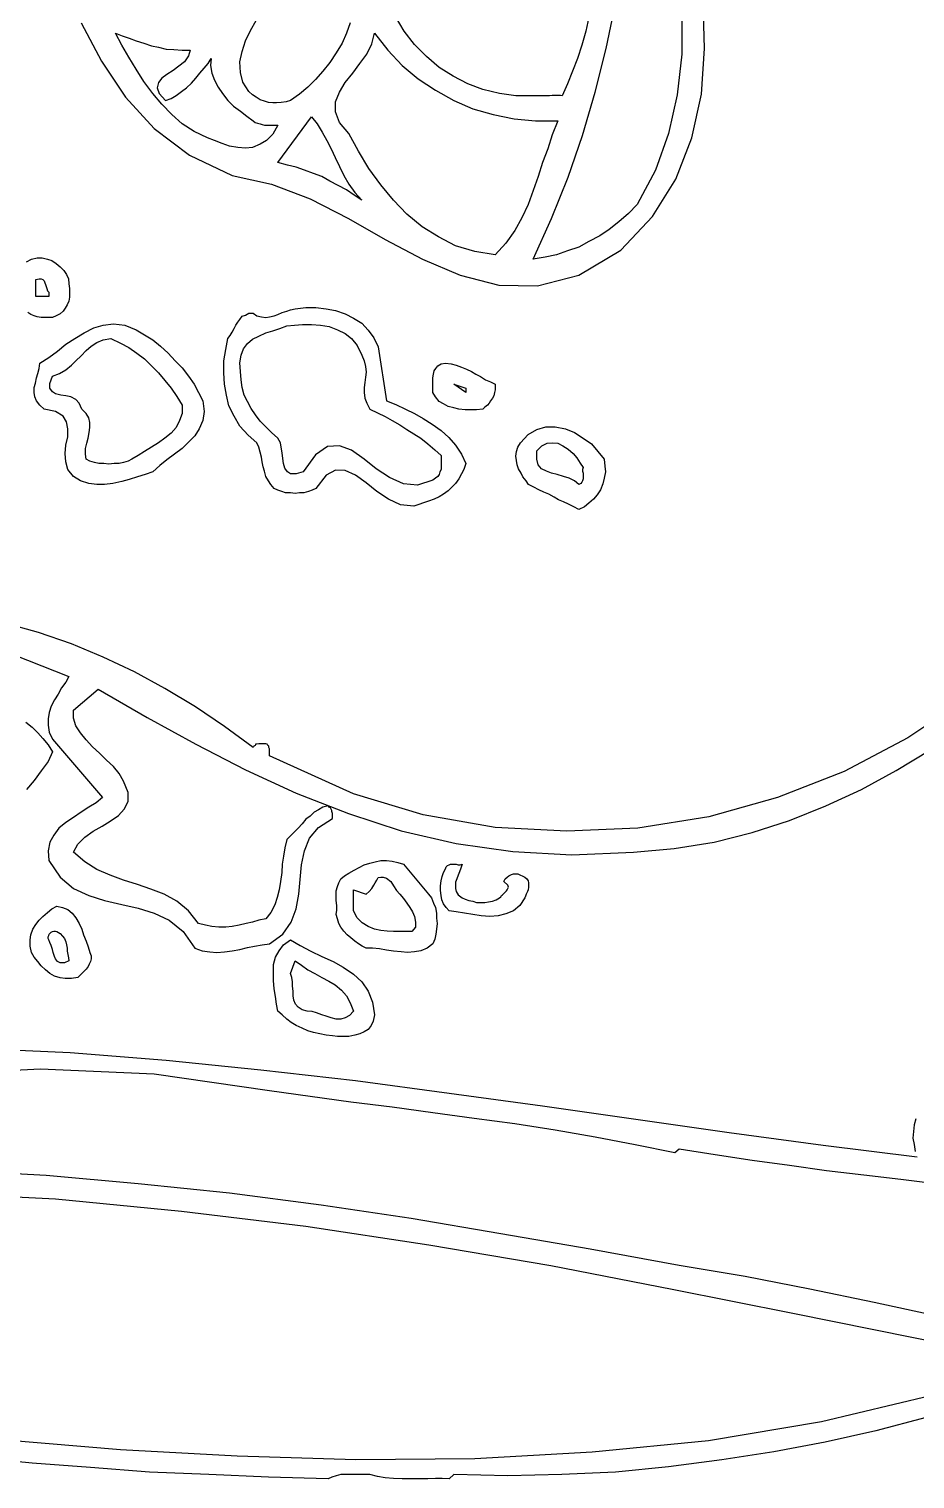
# Model space of a CAD drawing. Extents: x 0.04 to 5.91, y 0.03 to 7.85.
# Drawn here: x 2.094 to 3.49, y 0.032 to 2.316 of the extents above; entities that cross this region are included whole.
import ezdxf

# ---------------------------------------------------------------- set-up
doc = ezdxf.new("R2010")
doc.units = 0
doc.layers.add('1', color=7, linetype='Continuous')

msp = doc.modelspace()

# ---------------------------------------------------------------- linework, layer by layer
for points in [[(2.09, 1.949), (2.098, 1.953), (2.107, 1.955), (2.115, 1.955), (2.123, 1.953), (2.13, 1.951), (2.137, 1.946), (2.143, 1.941), (2.149, 1.935), (2.153, 1.929), (2.156, 1.922), (2.157, 1.914)], [(2.157, 1.914), (2.158, 1.907), (2.158, 1.9), (2.158, 1.893), (2.157, 1.887), (2.154, 1.881), (2.151, 1.876), (2.148, 1.871), (2.143, 1.867), (2.137, 1.864), (2.131, 1.861), (2.125, 1.861), (2.119, 1.861), (2.113, 1.861), (2.107, 1.862), (2.102, 1.864), (2.097, 1.866), (2.092, 1.869)], [(2.644, 1.815), (2.657, 1.73), (2.672, 1.724), (2.687, 1.717), (2.701, 1.71), (2.715, 1.702), (2.729, 1.693), (2.743, 1.683), (2.755, 1.672), (2.766, 1.66), (2.775, 1.646), (2.782, 1.631), (2.779, 1.622), (2.775, 1.615), (2.771, 1.607), (2.766, 1.6), (2.76, 1.594), (2.754, 1.588), (2.747, 1.583), (2.74, 1.579), (2.732, 1.575), (2.723, 1.572), (2.7, 1.564), (2.679, 1.566), (2.66, 1.575), (2.642, 1.587), (2.625, 1.601), (2.608, 1.613), (2.592, 1.62), (2.577, 1.621), (2.562, 1.613), (2.546, 1.592), (2.54, 1.589), (2.534, 1.587), (2.527, 1.585), (2.52, 1.585), (2.513, 1.584), (2.506, 1.585), (2.498, 1.585), (2.492, 1.587), (2.486, 1.589), (2.48, 1.592), (2.475, 1.598), (2.471, 1.604), (2.467, 1.611), (2.465, 1.619), (2.463, 1.626), (2.461, 1.634), (2.46, 1.641), (2.458, 1.649), (2.456, 1.657), (2.453, 1.664), (2.439, 1.676), (2.426, 1.69), (2.417, 1.706), (2.409, 1.722), (2.405, 1.739), (2.402, 1.756), (2.401, 1.774), (2.401, 1.793), (2.404, 1.811), (2.407, 1.828), (2.411, 1.833), (2.414, 1.838), (2.417, 1.844), (2.42, 1.849), (2.423, 1.854), (2.426, 1.858), (2.43, 1.863), (2.435, 1.865), (2.44, 1.868), (2.447, 1.868), (2.453, 1.864), (2.46, 1.862), (2.467, 1.861), (2.473, 1.862), (2.48, 1.864), (2.486, 1.866), (2.493, 1.869), (2.5, 1.871), (2.506, 1.873), (2.513, 1.875), (2.53, 1.877), (2.546, 1.877), (2.562, 1.875), (2.577, 1.872), (2.592, 1.867), (2.605, 1.86), (2.618, 1.852), (2.628, 1.841), (2.637, 1.829), (2.644, 1.815)], [(2.368, 1.73), (2.37, 1.713), (2.368, 1.699), (2.362, 1.686), (2.355, 1.675), (2.345, 1.665), (2.335, 1.655), (2.323, 1.646), (2.311, 1.637), (2.3, 1.628), (2.289, 1.618), (2.277, 1.614), (2.265, 1.61), (2.252, 1.606), (2.24, 1.603), (2.226, 1.6), (2.213, 1.598), (2.201, 1.598), (2.188, 1.6), (2.175, 1.604), (2.164, 1.611), (2.155, 1.622), (2.152, 1.634), (2.151, 1.647), (2.152, 1.66), (2.155, 1.673), (2.155, 1.686), (2.153, 1.697), (2.148, 1.706), (2.136, 1.713), (2.118, 1.717), (2.111, 1.723), (2.106, 1.73), (2.103, 1.736), (2.102, 1.743), (2.102, 1.751), (2.104, 1.758), (2.106, 1.766), (2.108, 1.773), (2.11, 1.781), (2.111, 1.789), (2.125, 1.798), (2.139, 1.808), (2.152, 1.819), (2.166, 1.828), (2.181, 1.837), (2.196, 1.845), (2.211, 1.849), (2.227, 1.851), (2.245, 1.849), (2.263, 1.842), (2.276, 1.834), (2.289, 1.826), (2.301, 1.816), (2.313, 1.805), (2.324, 1.793), (2.335, 1.782), (2.345, 1.769), (2.354, 1.756), (2.361, 1.743), (2.368, 1.73)], [(2.828, 1.756), (2.828, 1.752), (2.828, 1.747), (2.827, 1.743), (2.826, 1.738), (2.824, 1.734), (2.821, 1.73), (2.819, 1.726), (2.816, 1.723), (2.812, 1.72), (2.809, 1.717), (2.799, 1.716), (2.79, 1.716), (2.781, 1.716), (2.771, 1.717), (2.763, 1.719), (2.754, 1.721), (2.747, 1.725), (2.74, 1.729), (2.734, 1.736), (2.73, 1.743), (2.73, 1.749), (2.73, 1.754), (2.73, 1.76), (2.73, 1.766), (2.731, 1.772), (2.732, 1.777), (2.735, 1.781), (2.738, 1.785), (2.743, 1.788), (2.75, 1.789), (2.759, 1.788), (2.767, 1.786), (2.775, 1.783), (2.783, 1.78), (2.791, 1.776), (2.798, 1.772), (2.805, 1.768), (2.813, 1.763), (2.821, 1.76), (2.828, 1.756)], [(3, 1.638), (3.001, 1.627), (3.002, 1.618), (3, 1.608), (2.998, 1.599), (2.994, 1.59), (2.989, 1.582), (2.983, 1.575), (2.976, 1.569), (2.969, 1.563), (2.96, 1.559), (2.952, 1.563), (2.944, 1.567), (2.936, 1.571), (2.928, 1.574), (2.921, 1.578), (2.913, 1.583), (2.905, 1.586), (2.897, 1.59), (2.889, 1.594), (2.881, 1.598), (2.877, 1.604), (2.872, 1.61), (2.869, 1.616), (2.865, 1.623), (2.863, 1.629), (2.862, 1.636), (2.861, 1.643), (2.862, 1.65), (2.864, 1.657), (2.868, 1.664), (2.88, 1.677), (2.894, 1.685), (2.908, 1.689), (2.923, 1.689), (2.939, 1.686), (2.953, 1.68), (2.967, 1.671), (2.98, 1.662), (2.99, 1.65), (3, 1.638)], [(2.089, 1.224), (2.099, 1.216), (2.108, 1.207), (2.116, 1.198), (2.124, 1.188), (2.131, 1.177)], [(2.131, 1.177), (2.124, 1.162), (2.113, 1.147), (2.102, 1.132), (2.09, 1.118)], [(2.723, 0.953), (2.728, 0.947), (2.731, 0.939), (2.734, 0.932), (2.736, 0.923), (2.736, 0.915), (2.737, 0.907), (2.736, 0.898), (2.735, 0.89), (2.733, 0.882), (2.73, 0.875), (2.721, 0.868), (2.711, 0.864), (2.701, 0.862), (2.69, 0.861), (2.68, 0.862), (2.668, 0.863), (2.657, 0.865), (2.646, 0.867), (2.635, 0.868), (2.625, 0.868), (2.619, 0.871), (2.613, 0.875), (2.607, 0.879), (2.601, 0.884), (2.595, 0.889), (2.59, 0.895), (2.585, 0.901), (2.582, 0.907), (2.58, 0.914), (2.578, 0.921), (2.579, 0.928), (2.579, 0.935), (2.578, 0.943), (2.578, 0.95), (2.578, 0.958), (2.58, 0.965), (2.582, 0.971), (2.585, 0.977), (2.591, 0.982), (2.598, 0.986), (2.606, 0.991), (2.614, 0.995), (2.622, 0.999), (2.631, 1.002), (2.639, 1.004), (2.648, 1.006), (2.657, 1.006), (2.666, 1.005), (2.675, 1.003), (2.684, 1), (2.723, 0.953)], [(2.776, 1), (2.774, 0.994), (2.772, 0.988), (2.77, 0.983), (2.768, 0.977), (2.766, 0.972), (2.766, 0.967), (2.766, 0.962), (2.767, 0.957), (2.77, 0.952), (2.776, 0.947), (2.781, 0.945), (2.787, 0.943), (2.793, 0.942), (2.799, 0.94), (2.805, 0.94), (2.812, 0.94), (2.818, 0.941), (2.824, 0.942), (2.83, 0.944), (2.835, 0.947), (2.837, 0.949), (2.838, 0.951), (2.84, 0.952), (2.842, 0.954), (2.844, 0.956), (2.846, 0.958), (2.847, 0.96), (2.848, 0.962), (2.849, 0.964), (2.848, 0.967), (2.842, 0.973), (2.844, 0.977), (2.847, 0.98), (2.85, 0.982), (2.854, 0.984), (2.857, 0.985), (2.861, 0.985), (2.864, 0.985), (2.868, 0.983), (2.871, 0.982), (2.875, 0.98), (2.878, 0.977), (2.88, 0.974), (2.881, 0.971), (2.881, 0.967), (2.881, 0.964), (2.88, 0.96), (2.879, 0.957), (2.877, 0.953), (2.876, 0.95), (2.875, 0.947), (2.867, 0.935), (2.857, 0.927), (2.845, 0.922), (2.833, 0.919), (2.82, 0.918), (2.806, 0.919), (2.793, 0.921), (2.78, 0.923), (2.767, 0.925), (2.756, 0.927), (2.751, 0.932), (2.747, 0.938), (2.744, 0.944), (2.743, 0.951), (2.742, 0.959), (2.742, 0.966), (2.743, 0.974), (2.745, 0.981), (2.747, 0.987), (2.75, 0.993), (2.751, 0.996), (2.753, 0.998), (2.756, 0.999), (2.758, 1), (2.761, 1), (2.764, 1), (2.767, 1), (2.77, 0.999), (2.773, 0.999), (2.776, 1)], [(2.19, 0.861), (2.192, 0.856), (2.192, 0.851), (2.191, 0.847), (2.189, 0.843), (2.187, 0.839), (2.184, 0.835), (2.181, 0.832), (2.177, 0.828), (2.174, 0.825), (2.171, 0.822), (2.161, 0.82), (2.151, 0.82), (2.143, 0.821), (2.134, 0.824), (2.127, 0.828), (2.12, 0.834), (2.113, 0.84), (2.108, 0.847), (2.102, 0.854), (2.098, 0.861), (2.096, 0.871), (2.096, 0.881), (2.097, 0.889), (2.1, 0.898), (2.105, 0.905), (2.11, 0.912), (2.116, 0.918), (2.123, 0.924), (2.13, 0.93), (2.138, 0.934), (2.147, 0.932), (2.155, 0.929), (2.162, 0.923), (2.168, 0.916), (2.173, 0.907), (2.177, 0.898), (2.18, 0.889), (2.184, 0.879), (2.187, 0.87), (2.19, 0.861)], [(2.638, 0.763), (2.636, 0.753), (2.633, 0.746), (2.628, 0.74), (2.622, 0.736), (2.615, 0.733), (2.607, 0.731), (2.598, 0.729), (2.589, 0.729), (2.58, 0.729), (2.572, 0.73), (2.562, 0.731), (2.552, 0.733), (2.542, 0.735), (2.533, 0.738), (2.524, 0.742), (2.515, 0.746), (2.507, 0.751), (2.5, 0.756), (2.493, 0.763), (2.486, 0.769), (2.484, 0.78), (2.482, 0.792), (2.48, 0.804), (2.479, 0.817), (2.479, 0.829), (2.479, 0.842), (2.482, 0.854), (2.488, 0.864), (2.495, 0.873), (2.506, 0.881), (2.521, 0.872), (2.538, 0.863), (2.555, 0.855), (2.573, 0.847), (2.589, 0.838), (2.605, 0.827), (2.618, 0.815), (2.628, 0.8), (2.635, 0.783), (2.638, 0.763)], [(3.507, 0.129), (3.428, 0.108), (3.348, 0.09), (3.267, 0.075), (3.185, 0.062), (3.101, 0.051), (3.018, 0.043), (2.933, 0.039), (2.848, 0.037), (2.763, 0.039), (2.756, 0.032), (2.745, 0.033), (2.734, 0.033), (2.722, 0.032), (2.708, 0.032), (2.695, 0.032), (2.682, 0.032), (2.668, 0.033), (2.655, 0.034), (2.643, 0.036), (2.631, 0.039), (2.627, 0.039), (2.621, 0.039), (2.614, 0.039), (2.607, 0.039), (2.6, 0.039), (2.592, 0.039), (2.585, 0.039), (2.578, 0.037), (2.571, 0.035), (2.565, 0.032), (2.471, 0.035), (2.377, 0.039), (2.284, 0.043), (2.191, 0.05), (2.099, 0.057), (2.007, 0.066)]]:
    msp.add_lwpolyline(points)
at = {"layer": '1'}
for points in [[(2.176, 2.325), (2.208, 2.265), (2.246, 2.208), (2.291, 2.159), (2.347, 2.117), (2.414, 2.085), (2.476, 2.071), (2.537, 2.048), (2.597, 2.017), (2.655, 1.984), (2.714, 1.953), (2.773, 1.928), (2.834, 1.912), (2.895, 1.911), (2.96, 1.928), (3.026, 1.967), (3.076, 2.02), (3.113, 2.079), (3.138, 2.144), (3.153, 2.213), (3.158, 2.285), (3.156, 2.358)], [(3.052, 2.039), (3.038, 2.025), (3.023, 2.012), (3.008, 2), (2.993, 1.99), (2.976, 1.981), (2.96, 1.972), (2.942, 1.966), (2.925, 1.96), (2.907, 1.956), (2.888, 1.953), (2.917, 2.017), (2.943, 2.082), (2.966, 2.148), (2.986, 2.216), (3.003, 2.285), (3.018, 2.355)], [(2.976, 2.334), (2.971, 2.312), (2.965, 2.29), (2.958, 2.269), (2.95, 2.249), (2.942, 2.229), (2.934, 2.21), (2.931, 2.211), (2.927, 2.211), (2.923, 2.211), (2.918, 2.211), (2.914, 2.21), (2.908, 2.21), (2.903, 2.21), (2.898, 2.21), (2.893, 2.21), (2.888, 2.21), (2.861, 2.21), (2.835, 2.214), (2.809, 2.22), (2.785, 2.229), (2.762, 2.241), (2.74, 2.255), (2.72, 2.272), (2.701, 2.291), (2.685, 2.312), (2.671, 2.335)], [(3.122, 2.34), (3.122, 2.276), (3.115, 2.212), (3.101, 2.151), (3.081, 2.093), (3.052, 2.039)], [(2.348, 2.282), (2.345, 2.273), (2.339, 2.264), (2.33, 2.257), (2.321, 2.25), (2.311, 2.244), (2.303, 2.238), (2.298, 2.231), (2.296, 2.223), (2.299, 2.214), (2.309, 2.203), (2.318, 2.206), (2.326, 2.211), (2.334, 2.217), (2.342, 2.223), (2.35, 2.23), (2.357, 2.238), (2.363, 2.246), (2.37, 2.254), (2.376, 2.261), (2.381, 2.269), (2.38, 2.258), (2.382, 2.246), (2.386, 2.235), (2.392, 2.224), (2.399, 2.214), (2.407, 2.203), (2.416, 2.194), (2.427, 2.186), (2.437, 2.178), (2.447, 2.171), (2.45, 2.168), (2.454, 2.167), (2.458, 2.166), (2.461, 2.165), (2.465, 2.164), (2.469, 2.164), (2.474, 2.164), (2.478, 2.164), (2.482, 2.164), (2.486, 2.164), (2.478, 2.15), (2.468, 2.14), (2.458, 2.134), (2.446, 2.129), (2.435, 2.128), (2.423, 2.129), (2.41, 2.131), (2.398, 2.135), (2.386, 2.14), (2.375, 2.144), (2.354, 2.154), (2.335, 2.166), (2.319, 2.181), (2.303, 2.197), (2.289, 2.214), (2.275, 2.233), (2.263, 2.252), (2.251, 2.271), (2.24, 2.29), (2.23, 2.309), (2.241, 2.305), (2.252, 2.301), (2.263, 2.297), (2.275, 2.293), (2.287, 2.289), (2.298, 2.287), (2.31, 2.284), (2.322, 2.283), (2.335, 2.282), (2.348, 2.282)], [(2.6, 2.325), (2.594, 2.309), (2.587, 2.293), (2.578, 2.278), (2.568, 2.263), (2.557, 2.249), (2.545, 2.236), (2.533, 2.224), (2.52, 2.213), (2.506, 2.203), (2.499, 2.201), (2.491, 2.2), (2.484, 2.199), (2.478, 2.199), (2.471, 2.2), (2.465, 2.202), (2.458, 2.204), (2.452, 2.208), (2.446, 2.212), (2.44, 2.217), (2.431, 2.232), (2.427, 2.247), (2.426, 2.264), (2.43, 2.28), (2.435, 2.297), (2.443, 2.313), (2.452, 2.329)], [(2.927, 2.171), (2.918, 2.149), (2.911, 2.127), (2.903, 2.105), (2.896, 2.083), (2.888, 2.061), (2.88, 2.039), (2.87, 2.018), (2.859, 1.998), (2.845, 1.978), (2.828, 1.96), (2.796, 1.965), (2.766, 1.974), (2.739, 1.988), (2.713, 2.004), (2.689, 2.024), (2.668, 2.046), (2.648, 2.07), (2.629, 2.096), (2.613, 2.123), (2.598, 2.151), (2.583, 2.168), (2.577, 2.185), (2.577, 2.201), (2.583, 2.216), (2.592, 2.231), (2.604, 2.246), (2.615, 2.261), (2.626, 2.276), (2.634, 2.292), (2.638, 2.309), (2.659, 2.282), (2.682, 2.258), (2.707, 2.237), (2.734, 2.219), (2.763, 2.203), (2.793, 2.19), (2.825, 2.181), (2.858, 2.174), (2.892, 2.171), (2.927, 2.171)], [(2.618, 2.046), (2.606, 2.054), (2.594, 2.062), (2.581, 2.069), (2.568, 2.076), (2.555, 2.083), (2.542, 2.088), (2.528, 2.093), (2.515, 2.098), (2.501, 2.101), (2.486, 2.105), (2.539, 2.177), (2.548, 2.166), (2.556, 2.153), (2.563, 2.14), (2.57, 2.127), (2.576, 2.113), (2.583, 2.099), (2.59, 2.085), (2.598, 2.071), (2.607, 2.058), (2.618, 2.046)], [(2.125, 1.901), (2.125, 1.894), (2.105, 1.894), (2.105, 1.921), (2.11, 1.922), (2.113, 1.922), (2.116, 1.921), (2.118, 1.919), (2.119, 1.916), (2.12, 1.913), (2.121, 1.91), (2.122, 1.907), (2.123, 1.903), (2.125, 1.901)], [(2.618, 1.802), (2.622, 1.793), (2.624, 1.784), (2.625, 1.775), (2.624, 1.767), (2.623, 1.759), (2.622, 1.751), (2.622, 1.743), (2.623, 1.734), (2.626, 1.726), (2.631, 1.717), (2.643, 1.711), (2.655, 1.705), (2.666, 1.699), (2.678, 1.692), (2.689, 1.685), (2.7, 1.678), (2.711, 1.671), (2.722, 1.662), (2.733, 1.653), (2.743, 1.644), (2.743, 1.64), (2.743, 1.635), (2.743, 1.631), (2.743, 1.626), (2.743, 1.622), (2.741, 1.618), (2.74, 1.614), (2.738, 1.611), (2.734, 1.608), (2.73, 1.605), (2.706, 1.597), (2.684, 1.599), (2.662, 1.609), (2.641, 1.623), (2.622, 1.638), (2.602, 1.652), (2.583, 1.659), (2.564, 1.658), (2.545, 1.645), (2.526, 1.618), (2.515, 1.615), (2.506, 1.615), (2.501, 1.618), (2.497, 1.624), (2.495, 1.631), (2.494, 1.639), (2.493, 1.648), (2.491, 1.657), (2.49, 1.664), (2.486, 1.671), (2.476, 1.68), (2.467, 1.689), (2.458, 1.698), (2.451, 1.708), (2.444, 1.718), (2.438, 1.729), (2.433, 1.739), (2.43, 1.751), (2.428, 1.763), (2.427, 1.776), (2.426, 1.79), (2.428, 1.802), (2.432, 1.812), (2.438, 1.82), (2.446, 1.827), (2.456, 1.832), (2.467, 1.837), (2.478, 1.84), (2.489, 1.844), (2.5, 1.848), (2.512, 1.849), (2.525, 1.85), (2.539, 1.85), (2.553, 1.849), (2.567, 1.847), (2.58, 1.842), (2.592, 1.836), (2.602, 1.828), (2.611, 1.817), (2.618, 1.802)], [(2.335, 1.723), (2.335, 1.71), (2.331, 1.699), (2.326, 1.688), (2.318, 1.679), (2.308, 1.671), (2.298, 1.664), (2.287, 1.657), (2.276, 1.65), (2.266, 1.644), (2.256, 1.638), (2.25, 1.635), (2.243, 1.633), (2.236, 1.631), (2.228, 1.631), (2.22, 1.63), (2.212, 1.631), (2.204, 1.631), (2.197, 1.633), (2.19, 1.635), (2.184, 1.638), (2.183, 1.646), (2.183, 1.655), (2.185, 1.663), (2.187, 1.671), (2.189, 1.68), (2.19, 1.688), (2.19, 1.696), (2.188, 1.703), (2.184, 1.71), (2.177, 1.717), (2.173, 1.726), (2.168, 1.732), (2.16, 1.736), (2.152, 1.738), (2.144, 1.739), (2.136, 1.741), (2.131, 1.744), (2.127, 1.75), (2.127, 1.757), (2.131, 1.769), (2.142, 1.773), (2.152, 1.779), (2.161, 1.786), (2.168, 1.793), (2.176, 1.801), (2.184, 1.809), (2.192, 1.816), (2.201, 1.822), (2.211, 1.826), (2.223, 1.828), (2.238, 1.821), (2.251, 1.814), (2.264, 1.805), (2.276, 1.796), (2.287, 1.785), (2.298, 1.774), (2.308, 1.762), (2.318, 1.75), (2.327, 1.737), (2.335, 1.723)], [(2.782, 1.743), (2.763, 1.756), (2.782, 1.75), (2.782, 1.743)], [(2.967, 1.625), (2.966, 1.622), (2.966, 1.619), (2.967, 1.616), (2.967, 1.613), (2.967, 1.61), (2.967, 1.607), (2.966, 1.604), (2.965, 1.602), (2.963, 1.6), (2.96, 1.598), (2.953, 1.604), (2.945, 1.608), (2.936, 1.611), (2.926, 1.614), (2.917, 1.616), (2.909, 1.619), (2.901, 1.623), (2.896, 1.629), (2.894, 1.638), (2.894, 1.651), (2.902, 1.659), (2.91, 1.663), (2.918, 1.664), (2.927, 1.663), (2.935, 1.659), (2.943, 1.654), (2.951, 1.647), (2.957, 1.64), (2.962, 1.632), (2.967, 1.625)], [(3.571, 1.261), (3.478, 1.199), (3.378, 1.146), (3.273, 1.105), (3.165, 1.075), (3.053, 1.057), (2.941, 1.052), (2.828, 1.058), (2.715, 1.078), (2.605, 1.111), (2.473, 1.171), (2.473, 1.173), (2.473, 1.176), (2.473, 1.179), (2.473, 1.182), (2.472, 1.184), (2.472, 1.186), (2.47, 1.187), (2.469, 1.189), (2.467, 1.19), (2.464, 1.19), (2.461, 1.19), (2.458, 1.19), (2.456, 1.19), (2.453, 1.189), (2.451, 1.189), (2.45, 1.187), (2.448, 1.186), (2.447, 1.184), (2.402, 1.217), (2.356, 1.248), (2.308, 1.277), (2.26, 1.303), (2.211, 1.326), (2.161, 1.347), (2.109, 1.365), (2.056, 1.38)], [(2.006, 1.355), (2.157, 1.296), (2.152, 1.287), (2.145, 1.278), (2.14, 1.268), (2.134, 1.259), (2.129, 1.249), (2.126, 1.239), (2.124, 1.229), (2.124, 1.219), (2.126, 1.208), (2.131, 1.197), (2.21, 1.105), (2.2, 1.097), (2.188, 1.09), (2.176, 1.082), (2.164, 1.074), (2.152, 1.066), (2.141, 1.057), (2.133, 1.046), (2.127, 1.035), (2.124, 1.021), (2.125, 1.006), (2.143, 0.98), (2.164, 0.962), (2.188, 0.951), (2.213, 0.943), (2.24, 0.937), (2.266, 0.931), (2.291, 0.923), (2.315, 0.912), (2.337, 0.894), (2.355, 0.868), (2.367, 0.864), (2.379, 0.862), (2.39, 0.861), (2.402, 0.862), (2.414, 0.864), (2.426, 0.866), (2.438, 0.869), (2.449, 0.871), (2.461, 0.873), (2.473, 0.875), (2.494, 0.89), (2.507, 0.909), (2.515, 0.93), (2.519, 0.953), (2.521, 0.976), (2.523, 0.999), (2.528, 1.021), (2.536, 1.041), (2.55, 1.058), (2.572, 1.072), (2.572, 1.075), (2.572, 1.078), (2.572, 1.08), (2.571, 1.083), (2.571, 1.085), (2.57, 1.087), (2.569, 1.089), (2.567, 1.09), (2.565, 1.092), (2.557, 1.09), (2.55, 1.086), (2.543, 1.082), (2.537, 1.076), (2.53, 1.071), (2.524, 1.064), (2.518, 1.057), (2.512, 1.051), (2.506, 1.045), (2.5, 1.039), (2.497, 1.026), (2.495, 1.013), (2.493, 1), (2.492, 0.987), (2.49, 0.973), (2.488, 0.96), (2.485, 0.948), (2.481, 0.936), (2.475, 0.924), (2.467, 0.914), (2.456, 0.912), (2.446, 0.909), (2.436, 0.907), (2.425, 0.904), (2.414, 0.902), (2.404, 0.901), (2.393, 0.901), (2.382, 0.902), (2.372, 0.904), (2.361, 0.907), (2.345, 0.927), (2.327, 0.942), (2.307, 0.953), (2.286, 0.961), (2.265, 0.968), (2.243, 0.975), (2.222, 0.983), (2.201, 0.992), (2.182, 1.004), (2.164, 1.019), (2.171, 1.032), (2.182, 1.043), (2.195, 1.052), (2.209, 1.06), (2.222, 1.068), (2.235, 1.077), (2.244, 1.087), (2.25, 1.099), (2.25, 1.113), (2.243, 1.131), (2.236, 1.143), (2.227, 1.154), (2.216, 1.164), (2.205, 1.175), (2.194, 1.185), (2.184, 1.196), (2.175, 1.207), (2.168, 1.218), (2.164, 1.23), (2.164, 1.243), (2.203, 1.276), (2.28, 1.231), (2.357, 1.189), (2.435, 1.149), (2.515, 1.112), (2.597, 1.08), (2.68, 1.053), (2.767, 1.033), (2.856, 1.02), (2.949, 1.015), (3.046, 1.019), (3.11, 1.025), (3.173, 1.035), (3.233, 1.05), (3.292, 1.069), (3.349, 1.092), (3.405, 1.118), (3.46, 1.148), (3.513, 1.18)], [(2.703, 0.901), (2.697, 0.894), (2.688, 0.894), (2.679, 0.894), (2.668, 0.894), (2.658, 0.895), (2.648, 0.896), (2.638, 0.898), (2.628, 0.902), (2.619, 0.908), (2.611, 0.916), (2.605, 0.927), (2.605, 0.96), (2.625, 0.953), (2.63, 0.957), (2.634, 0.962), (2.637, 0.967), (2.639, 0.971), (2.642, 0.975), (2.644, 0.979), (2.648, 0.98), (2.652, 0.98), (2.657, 0.978), (2.664, 0.973), (2.668, 0.966), (2.673, 0.959), (2.678, 0.953), (2.684, 0.946), (2.689, 0.939), (2.694, 0.932), (2.698, 0.925), (2.701, 0.918), (2.703, 0.909), (2.703, 0.901)], [(2.157, 0.848), (2.15, 0.845), (2.143, 0.845), (2.139, 0.847), (2.136, 0.851), (2.134, 0.855), (2.132, 0.861), (2.131, 0.866), (2.129, 0.872), (2.127, 0.877), (2.125, 0.881), (2.124, 0.883), (2.124, 0.886), (2.125, 0.888), (2.126, 0.89), (2.127, 0.891), (2.129, 0.893), (2.131, 0.894), (2.133, 0.895), (2.136, 0.895), (2.138, 0.894), (2.143, 0.891), (2.147, 0.887), (2.15, 0.883), (2.152, 0.878), (2.153, 0.873), (2.154, 0.868), (2.154, 0.863), (2.155, 0.858), (2.156, 0.853), (2.157, 0.848)], [(2.605, 0.769), (2.599, 0.762), (2.592, 0.758), (2.585, 0.756), (2.578, 0.756), (2.57, 0.758), (2.562, 0.761), (2.555, 0.763), (2.547, 0.766), (2.54, 0.768), (2.532, 0.769), (2.524, 0.771), (2.518, 0.775), (2.514, 0.78), (2.511, 0.786), (2.51, 0.793), (2.51, 0.8), (2.509, 0.808), (2.509, 0.815), (2.508, 0.822), (2.506, 0.828), (2.513, 0.848), (2.523, 0.841), (2.533, 0.834), (2.544, 0.828), (2.555, 0.822), (2.566, 0.816), (2.576, 0.81), (2.586, 0.802), (2.594, 0.793), (2.6, 0.782), (2.605, 0.769)], [(3.493, 0.539), (3.345, 0.557), (3.197, 0.577), (3.05, 0.598), (2.903, 0.619), (2.756, 0.639), (2.608, 0.659), (2.459, 0.676), (2.31, 0.691), (2.159, 0.703), (2.006, 0.71)], [(1.936, 0.669), (2.112, 0.678), (2.291, 0.67), (2.473, 0.644), (2.537, 0.635), (2.601, 0.626), (2.666, 0.618), (2.73, 0.609), (2.795, 0.6), (2.859, 0.592), (2.923, 0.582), (2.986, 0.571), (3.049, 0.559), (3.111, 0.546), (3.118, 0.552), (3.175, 0.543), (3.233, 0.534), (3.292, 0.526), (3.35, 0.518), (3.409, 0.511), (3.467, 0.504), (3.526, 0.497)], [(3.491, 0.599), (3.488, 0.59), (3.487, 0.579), (3.486, 0.569), (3.488, 0.559), (3.49, 0.548)], [(3.527, 0.288), (3.425, 0.31), (3.324, 0.331), (3.222, 0.351), (3.118, 0.368), (2.978, 0.394), (2.837, 0.418), (2.696, 0.442), (2.554, 0.463), (2.41, 0.482), (2.266, 0.497), (2.121, 0.51), (1.974, 0.518)], [(1.935, 0.483), (2.136, 0.473), (2.334, 0.454), (2.53, 0.43), (2.724, 0.401), (2.916, 0.368), (3.107, 0.331), (3.297, 0.293), (3.487, 0.255), (3.677, 0.217)], [(3.514, 0.163), (3.342, 0.122), (3.164, 0.092), (2.981, 0.074), (2.796, 0.064), (2.609, 0.062), (2.422, 0.068), (2.238, 0.078), (2.057, 0.093)]]:
    msp.add_lwpolyline(points, dxfattribs=at)

doc.saveas('drawing.dxf')
